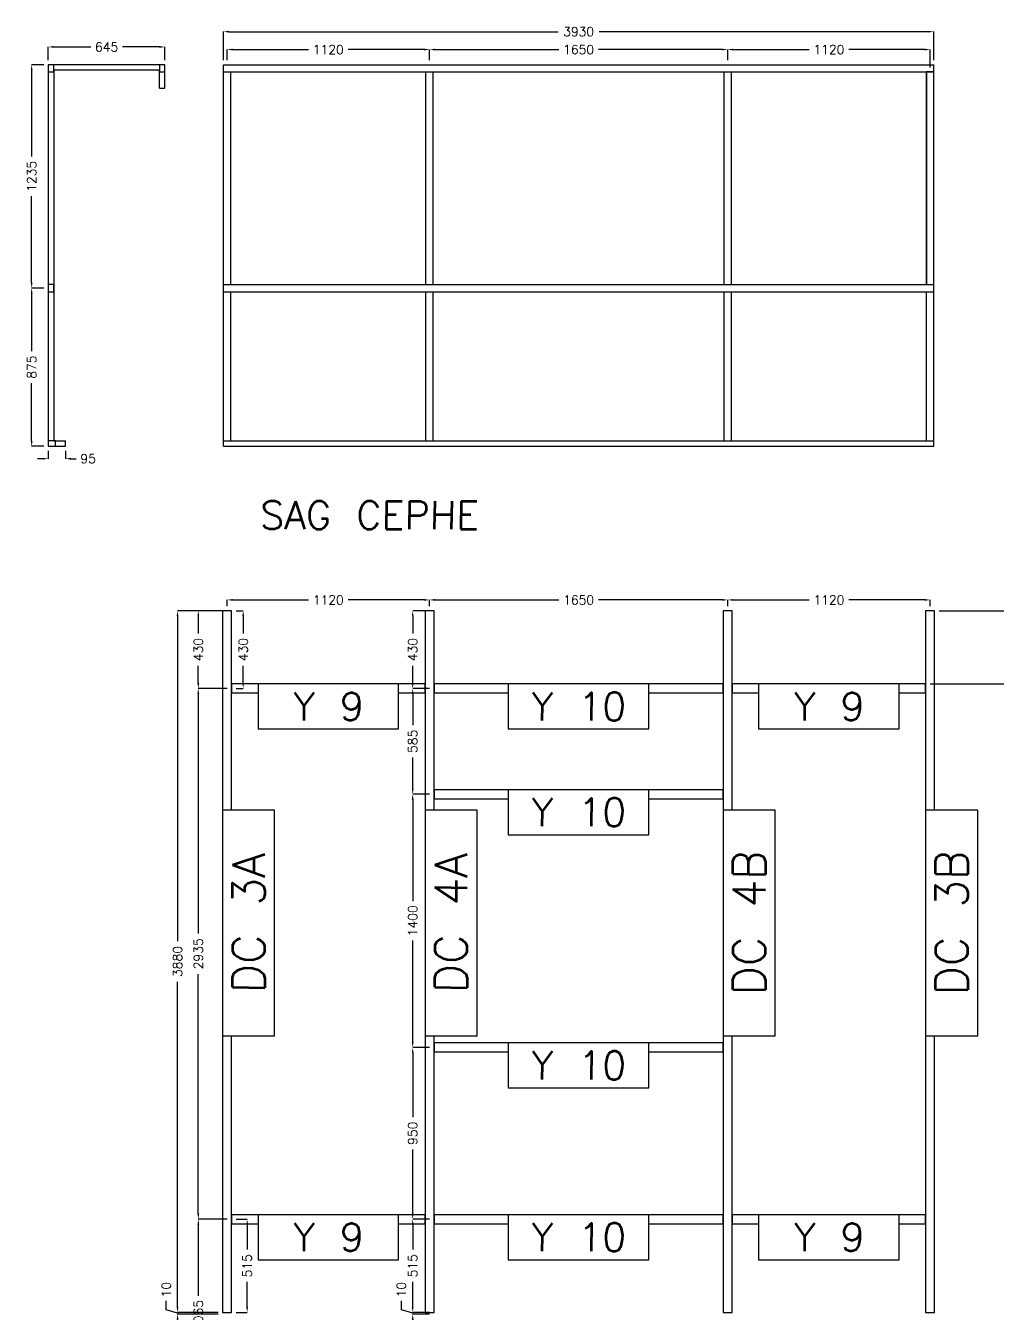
# Model space of a CAD drawing. Header units: millimetres. Extents: x -33420 to 34864, y -1491 to 37154.
# Drawn here: x -33420 to -28044, y 14161 to 21281 of the extents above; entities that cross this region are included whole.
import ezdxf

# ---------------------------------------------------------------- set-up
doc = ezdxf.new("R2010")
doc.units = ezdxf.units.MM
doc.layers.add('- ÖLÇÜ', color=7, linetype='Continuous', lineweight=9)
for name, color, linetype in [('--- KODLAMA', 7, 'Continuous'), ('--- PROF. DÜŞEY', 7, 'Continuous'), ('--- PROF. YATAY', 7, 'Continuous'), ('KOMP. KONSTR.', 12, 'Continuous')]:
    doc.layers.add(name, color=color, linetype=linetype)
doc.styles.add('RomanS', font='romans.shx')
doc.styles.add('STL', font='txt.shx', dxfattribs={"oblique": 1})
doc.dimstyles.new('KOMP-ÖLÇÜ', dxfattribs={"dimtxt": 50, "dimasz": 30, "dimexe": 0.18, "dimexo": 25, "dimgap": 25, "dimtad": 0, "dimdec": 0, "dimzin": 0, "dimdsep": 46, "dimtxsty": 'RomanS', "dimcen": 0.09, "dimclrt": 256, "dimadec": 0, "dimazin": 0, "dimtfac": 1, "dimtdec": 0, "dimtofl": 0, "dimtmove": 0, "dimatfit": 3, "dimfxl": 1, "dimtolj": 1, "dimtzin": 0, "dimarcsym": 0})

# ---------------------------------------------------------------- blocks, each defined once
blk = doc.blocks.new('*D52')
at = {"layer": '- ÖLÇÜ', "color": 0, "linetype": 'Continuous', "lineweight": -2, "transparency": 16777216}
for p, q in [((-32305.2, 18071.1), (-32305.2, 18105.9)), ((-32275.2, 18105.7), (-31854.7, 18105.7)), ((-31215.2, 18105.7), (-31635.7, 18105.7)), ((-31185.2, 18071.1), (-31185.2, 18105.9))]:
    blk.add_line(p, q, dxfattribs=at)
at = {"layer": '- ÖLÇÜ', "color": 0, "linetype": 'Continuous', "transparency": 16777216}
for points in [[(-32275.2, 18110.7), (-32275.2, 18100.7), (-32305.2, 18105.7)], [(-31215.2, 18110.7), (-31215.2, 18100.7), (-31185.2, 18105.7)]]:
    blk.add_solid(points, dxfattribs=at)
at = {"layer": 'Defpoints', "color": 0, "linetype": 'Continuous', "transparency": 16777216}
for p in [(-31185.2, 18105.7), (-32305.2, 18046.1), (-31185.2, 18046.1)]:
    blk.add_point(p, dxfattribs=at)
at = {"layer": '- ÖLÇÜ', "linetype": 'Continuous', "transparency": 16777216, "insert": (-31745.2, 18105.7), "char_height": 50, "attachment_point": 5, "style": 'RomanS'}
blk.add_mtext('\\A1;1120', dxfattribs=at)
blk = doc.blocks.new('*D53')
at = {"layer": '- ÖLÇÜ', "color": 0, "linetype": 'Continuous', "lineweight": -2, "transparency": 16777216}
for p, q in [((-31185.2, 18071.1), (-31185.2, 18105.9)), ((-31155.2, 18105.7), (-30469.7, 18105.7)), ((-29565.2, 18105.7), (-30250.7, 18105.7)), ((-29535.2, 18071.1), (-29535.2, 18105.9))]:
    blk.add_line(p, q, dxfattribs=at)
at = {"layer": '- ÖLÇÜ', "color": 0, "linetype": 'Continuous', "transparency": 16777216}
for points in [[(-31155.2, 18110.7), (-31155.2, 18100.7), (-31185.2, 18105.7)], [(-29565.2, 18110.7), (-29565.2, 18100.7), (-29535.2, 18105.7)]]:
    blk.add_solid(points, dxfattribs=at)
at = {"layer": 'Defpoints', "color": 0, "linetype": 'Continuous', "transparency": 16777216}
for p in [(-29535.2, 18105.7), (-31185.2, 18046.1), (-29535.2, 18046.1)]:
    blk.add_point(p, dxfattribs=at)
at = {"layer": '- ÖLÇÜ', "linetype": 'Continuous', "transparency": 16777216, "insert": (-30360.2, 18105.7), "char_height": 50, "attachment_point": 5, "style": 'RomanS'}
blk.add_mtext('\\A1;1650', dxfattribs=at)
blk = doc.blocks.new('*D54')
at = {"layer": '- ÖLÇÜ', "color": 0, "linetype": 'Continuous', "lineweight": -2, "transparency": 16777216}
for p, q in [((-29535.2, 18071.1), (-29535.2, 18105.9)), ((-29505.2, 18105.7), (-29084.7, 18105.7)), ((-28445.2, 18105.7), (-28865.7, 18105.7)), ((-28415.2, 18071.1), (-28415.2, 18105.9))]:
    blk.add_line(p, q, dxfattribs=at)
at = {"layer": '- ÖLÇÜ', "color": 0, "linetype": 'Continuous', "transparency": 16777216}
for points in [[(-29505.2, 18110.7), (-29505.2, 18100.7), (-29535.2, 18105.7)], [(-28445.2, 18110.7), (-28445.2, 18100.7), (-28415.2, 18105.7)]]:
    blk.add_solid(points, dxfattribs=at)
at = {"layer": 'Defpoints', "color": 0, "linetype": 'Continuous', "transparency": 16777216}
for p in [(-28415.2, 18105.7), (-29535.2, 18046.1), (-28415.2, 18046.1)]:
    blk.add_point(p, dxfattribs=at)
at = {"layer": '- ÖLÇÜ', "linetype": 'Continuous', "transparency": 16777216, "insert": (-28975.2, 18105.7), "char_height": 50, "attachment_point": 5, "style": 'RomanS'}
blk.add_mtext('\\A1;1120', dxfattribs=at)
blk = doc.blocks.new('*D67')
at = {"layer": '- ÖLÇÜ', "color": 0, "linetype": 'Continuous', "lineweight": -2, "transparency": 16777216}
for p, q in [((-32305.2, 14681.2), (-32464.8, 14681.2)), ((-32464.6, 14651.2), (-32464.6, 14258.2)), ((-32464.6, 13646.1), (-32464.6, 14039.1)), ((-32305.2, 13616.1), (-32464.8, 13616.1))]:
    blk.add_line(p, q, dxfattribs=at)
at = {"layer": '- ÖLÇÜ', "color": 0, "linetype": 'Continuous', "transparency": 16777216}
for points in [[(-32469.6, 14651.2), (-32459.6, 14651.2), (-32464.6, 14681.2)], [(-32469.6, 13646.1), (-32459.6, 13646.1), (-32464.6, 13616.1)]]:
    blk.add_solid(points, dxfattribs=at)
at = {"layer": 'Defpoints', "color": 0, "linetype": 'Continuous', "transparency": 16777216}
for p in [(-32464.6, 14681.2), (-32280.2, 14681.2), (-32280.2, 13616.1)]:
    blk.add_point(p, dxfattribs=at)
at = {"layer": '- ÖLÇÜ', "linetype": 'Continuous', "transparency": 16777216, "insert": (-32464.6, 14148.7), "char_height": 50, "attachment_point": 5, "rotation": 90, "style": 'RomanS'}
blk.add_mtext('\\A1;1065', dxfattribs=at)
blk = doc.blocks.new('*D68')
at = {"layer": '- ÖLÇÜ', "color": 0, "linetype": 'Continuous', "lineweight": -2, "transparency": 16777216}
for p, q in [((-32305.2, 17616.1), (-32464.8, 17616.1)), ((-32464.6, 17586.1), (-32464.6, 16261.8)), ((-32464.6, 14711.2), (-32464.6, 16035.6)), ((-32305.2, 14681.2), (-32464.8, 14681.2))]:
    blk.add_line(p, q, dxfattribs=at)
at = {"layer": '- ÖLÇÜ', "color": 0, "linetype": 'Continuous', "transparency": 16777216}
for points in [[(-32469.6, 17586.1), (-32459.6, 17586.1), (-32464.6, 17616.1)], [(-32469.6, 14711.2), (-32459.6, 14711.2), (-32464.6, 14681.2)]]:
    blk.add_solid(points, dxfattribs=at)
at = {"layer": 'Defpoints', "color": 0, "linetype": 'Continuous', "transparency": 16777216}
for p in [(-32464.6, 17616.1), (-32280.2, 17616.1), (-32280.2, 14681.2)]:
    blk.add_point(p, dxfattribs=at)
at = {"layer": '- ÖLÇÜ', "linetype": 'Continuous', "transparency": 16777216, "insert": (-32464.6, 16148.7), "char_height": 50, "attachment_point": 5, "rotation": 90, "style": 'RomanS'}
blk.add_mtext('\\A1;2935', dxfattribs=at)
blk = doc.blocks.new('*D69')
at = {"layer": '- ÖLÇÜ', "color": 0, "linetype": 'Continuous', "lineweight": -2, "transparency": 16777216}
for p, q in [((-32305.2, 18046.1), (-32464.8, 18046.1)), ((-32464.6, 18016.1), (-32464.6, 17920.4)), ((-32464.6, 17646.1), (-32464.6, 17741.9)), ((-32305.2, 17616.1), (-32464.8, 17616.1))]:
    blk.add_line(p, q, dxfattribs=at)
at = {"layer": '- ÖLÇÜ', "color": 0, "linetype": 'Continuous', "transparency": 16777216}
for points in [[(-32469.6, 18016.1), (-32459.6, 18016.1), (-32464.6, 18046.1)], [(-32469.6, 17646.1), (-32459.6, 17646.1), (-32464.6, 17616.1)]]:
    blk.add_solid(points, dxfattribs=at)
at = {"layer": 'Defpoints', "color": 0, "linetype": 'Continuous', "transparency": 16777216}
for p in [(-32464.6, 18046.1), (-32280.2, 18046.1), (-32280.2, 17616.1)]:
    blk.add_point(p, dxfattribs=at)
at = {"layer": '- ÖLÇÜ', "linetype": 'Continuous', "transparency": 16777216, "insert": (-32464.6, 17831.1), "char_height": 50, "attachment_point": 5, "rotation": 90, "style": 'RomanS'}
blk.add_mtext('\\A1;430', dxfattribs=at)
blk = doc.blocks.new('*D8')
at = {"layer": '- ÖLÇÜ', "color": 0, "linetype": 'Continuous', "lineweight": -2, "transparency": 16777216}
for p, q in [((-32355.2, 18046.1), (-32579.8, 18046.1)), ((-32579.6, 18016.1), (-32579.6, 16219.2)), ((-32579.6, 14196.1), (-32579.6, 15993.1)), ((-32355.2, 14166.1), (-32579.8, 14166.1))]:
    blk.add_line(p, q, dxfattribs=at)
at = {"layer": '- ÖLÇÜ', "color": 0, "linetype": 'Continuous', "transparency": 16777216}
for points in [[(-32584.6, 18016.1), (-32574.6, 18016.1), (-32579.6, 18046.1)], [(-32584.6, 14196.1), (-32574.6, 14196.1), (-32579.6, 14166.1)]]:
    blk.add_solid(points, dxfattribs=at)
at = {"layer": 'Defpoints', "color": 0, "linetype": 'Continuous', "transparency": 16777216}
for p in [(-32579.6, 18046.1), (-32330.2, 18046.1), (-32330.2, 14166.1)]:
    blk.add_point(p, dxfattribs=at)
at = {"layer": '- ÖLÇÜ', "linetype": 'Continuous', "transparency": 16777216, "insert": (-32579.6, 16106.1), "char_height": 50, "attachment_point": 5, "rotation": 90, "style": 'RomanS'}
blk.add_mtext('\\A1;3880', dxfattribs=at)
blk = doc.blocks.new('*D269')
at = {"layer": '- ÖLÇÜ', "color": 0, "linetype": 'Continuous', "lineweight": -2, "transparency": 16777216}
for p, q in [((-32255.2, 14681.2), (-32194, 14681.2)), ((-32194.2, 14651.2), (-32194.2, 14513)), ((-32194.2, 14196.1), (-32194.2, 14334.4)), ((-32255.2, 14166.1), (-32194, 14166.1))]:
    blk.add_line(p, q, dxfattribs=at)
at = {"layer": '- ÖLÇÜ', "color": 0, "linetype": 'Continuous', "transparency": 16777216}
for points in [[(-32199.2, 14651.2), (-32189.2, 14651.2), (-32194.2, 14681.2)], [(-32199.2, 14196.1), (-32189.2, 14196.1), (-32194.2, 14166.1)]]:
    blk.add_solid(points, dxfattribs=at)
at = {"layer": 'Defpoints', "color": 0, "linetype": 'Continuous', "transparency": 16777216}
for p in [(-32280.2, 14681.2), (-32194.2, 14681.2), (-32280.2, 14166.1)]:
    blk.add_point(p, dxfattribs=at)
at = {"layer": '- ÖLÇÜ', "linetype": 'Continuous', "transparency": 16777216, "insert": (-32194.2, 14423.7), "char_height": 50, "attachment_point": 5, "rotation": 90, "style": 'RomanS'}
blk.add_mtext('\\A1;515', dxfattribs=at)
blk = doc.blocks.new('*D11')
at = {"layer": '- ÖLÇÜ', "color": 0, "linetype": 'Continuous', "lineweight": -2, "transparency": 16777216}
for p, q in [((-32255.2, 18046.1), (-32215.9, 18046.1)), ((-32216.1, 18016.1), (-32216.1, 17920.4)), ((-32216.1, 17646.1), (-32216.1, 17741.9)), ((-32255.2, 17616.1), (-32215.9, 17616.1))]:
    blk.add_line(p, q, dxfattribs=at)
at = {"layer": '- ÖLÇÜ', "color": 0, "linetype": 'Continuous', "transparency": 16777216}
for points in [[(-32221.1, 18016.1), (-32211.1, 18016.1), (-32216.1, 18046.1)], [(-32221.1, 17646.1), (-32211.1, 17646.1), (-32216.1, 17616.1)]]:
    blk.add_solid(points, dxfattribs=at)
at = {"layer": 'Defpoints', "color": 0, "linetype": 'Continuous', "transparency": 16777216}
for p in [(-32280.2, 18046.1), (-32216.1, 18046.1), (-32280.2, 17616.1)]:
    blk.add_point(p, dxfattribs=at)
at = {"layer": '- ÖLÇÜ', "linetype": 'Continuous', "transparency": 16777216, "insert": (-32216.1, 17831.1), "char_height": 50, "attachment_point": 5, "rotation": 90, "style": 'RomanS'}
blk.add_mtext('\\A1;430', dxfattribs=at)
blk = doc.blocks.new('*D270')
at = {"layer": '- ÖLÇÜ', "color": 0, "linetype": 'Continuous', "lineweight": -2, "transparency": 16777216}
for p, q in [((-32642.3, 14180), (-32642.3, 14230)), ((-32579.6, 14161.1), (-32642.3, 14180)), ((-32579.6, 14196.1), (-32579.6, 14226.1)), ((-32355.2, 14166.1), (-32579.8, 14166.1)), ((-32355.2, 14156.1), (-32579.8, 14156.1)), ((-32579.6, 14166.1), (-32579.6, 14156.1)), ((-32579.6, 14126.1), (-32579.6, 14096.1))]:
    blk.add_line(p, q, dxfattribs=at)
at = {"layer": '- ÖLÇÜ', "color": 0, "linetype": 'Continuous', "transparency": 16777216}
for points in [[(-32584.6, 14196.1), (-32574.6, 14196.1), (-32579.6, 14166.1)], [(-32584.6, 14126.1), (-32574.6, 14126.1), (-32579.6, 14156.1)]]:
    blk.add_solid(points, dxfattribs=at)
at = {"layer": 'Defpoints', "color": 0, "linetype": 'Continuous', "transparency": 16777216}
for p in [(-32579.6, 14156.1), (-32330.2, 14166.1), (-32330.2, 14156.1)]:
    blk.add_point(p, dxfattribs=at)
at = {"layer": '- ÖLÇÜ', "linetype": 'Continuous', "transparency": 16777216, "insert": (-32642.3, 14291.9), "char_height": 50, "attachment_point": 5, "rotation": 90, "style": 'RomanS'}
blk.add_mtext('\\A1;10', dxfattribs=at)
blk = doc.blocks.new('*D278')
at = {"layer": '- ÖLÇÜ', "color": 0, "linetype": 'Continuous', "lineweight": -2, "transparency": 16777216}
for p, q in [((-31341, 14180), (-31341, 14230)), ((-31278.4, 14161.1), (-31341, 14180)), ((-31278.4, 14196.1), (-31278.4, 14226.1)), ((-31185.2, 14166.1), (-31278.5, 14166.1)), ((-31185.2, 14156.1), (-31278.5, 14156.1)), ((-31278.4, 14156.1), (-31278.4, 14166.1)), ((-31278.4, 14126.1), (-31278.4, 14096.1))]:
    blk.add_line(p, q, dxfattribs=at)
at = {"layer": '- ÖLÇÜ', "color": 0, "linetype": 'Continuous', "transparency": 16777216}
for points in [[(-31283.4, 14196.1), (-31273.4, 14196.1), (-31278.4, 14166.1)], [(-31283.4, 14126.1), (-31273.4, 14126.1), (-31278.4, 14156.1)]]:
    blk.add_solid(points, dxfattribs=at)
at = {"layer": 'Defpoints', "color": 0, "linetype": 'Continuous', "transparency": 16777216}
for p in [(-31278.4, 14166.1), (-31160.2, 14166.1), (-31160.2, 14156.1)]:
    blk.add_point(p, dxfattribs=at)
at = {"layer": '- ÖLÇÜ', "linetype": 'Continuous', "transparency": 16777216, "insert": (-31341, 14291.9), "char_height": 50, "attachment_point": 5, "rotation": 90, "style": 'RomanS'}
blk.add_mtext('\\A1;10', dxfattribs=at)
blk = doc.blocks.new('*D279')
at = {"layer": '- ÖLÇÜ', "color": 0, "linetype": 'Continuous', "lineweight": -2, "transparency": 16777216}
for p, q in [((-31185.2, 14681.2), (-31278.5, 14681.2)), ((-31278.4, 14651.2), (-31278.4, 14513)), ((-31278.4, 14196.1), (-31278.4, 14334.4)), ((-31185.2, 14166.1), (-31278.5, 14166.1))]:
    blk.add_line(p, q, dxfattribs=at)
at = {"layer": '- ÖLÇÜ', "color": 0, "linetype": 'Continuous', "transparency": 16777216}
for points in [[(-31283.4, 14651.2), (-31273.4, 14651.2), (-31278.4, 14681.2)], [(-31283.4, 14196.1), (-31273.4, 14196.1), (-31278.4, 14166.1)]]:
    blk.add_solid(points, dxfattribs=at)
at = {"layer": 'Defpoints', "color": 0, "linetype": 'Continuous', "transparency": 16777216}
for p in [(-31278.4, 14681.2), (-31160.2, 14681.2), (-31160.2, 14166.1)]:
    blk.add_point(p, dxfattribs=at)
at = {"layer": '- ÖLÇÜ', "linetype": 'Continuous', "transparency": 16777216, "insert": (-31278.4, 14423.7), "char_height": 50, "attachment_point": 5, "rotation": 90, "style": 'RomanS'}
blk.add_mtext('\\A1;515', dxfattribs=at)
blk = doc.blocks.new('*D280')
at = {"layer": '- ÖLÇÜ', "color": 0, "linetype": 'Continuous', "lineweight": -2, "transparency": 16777216}
for p, q in [((-31185.2, 15631.1), (-31278.5, 15631.1)), ((-31278.4, 15601.1), (-31278.4, 15245.5)), ((-31278.4, 14711.2), (-31278.4, 15066.9)), ((-31185.2, 14681.2), (-31278.5, 14681.2))]:
    blk.add_line(p, q, dxfattribs=at)
at = {"layer": '- ÖLÇÜ', "color": 0, "linetype": 'Continuous', "transparency": 16777216}
for points in [[(-31283.4, 15601.1), (-31273.4, 15601.1), (-31278.4, 15631.1)], [(-31283.4, 14711.2), (-31273.4, 14711.2), (-31278.4, 14681.2)]]:
    blk.add_solid(points, dxfattribs=at)
at = {"layer": 'Defpoints', "color": 0, "linetype": 'Continuous', "transparency": 16777216}
for p in [(-31278.4, 15631.1), (-31160.2, 15631.1), (-31160.2, 14681.2)]:
    blk.add_point(p, dxfattribs=at)
at = {"layer": '- ÖLÇÜ', "linetype": 'Continuous', "transparency": 16777216, "insert": (-31278.4, 15156.2), "char_height": 50, "attachment_point": 5, "rotation": 90, "style": 'RomanS'}
blk.add_mtext('\\A1;950', dxfattribs=at)
blk = doc.blocks.new('*D281')
at = {"layer": '- ÖLÇÜ', "color": 0, "linetype": 'Continuous', "lineweight": -2, "transparency": 16777216}
for p, q in [((-31185.2, 17031.1), (-31278.5, 17031.1)), ((-31278.4, 17001.1), (-31278.4, 16440.7)), ((-31278.4, 15661.1), (-31278.4, 16221.6)), ((-31185.2, 15631.1), (-31278.5, 15631.1))]:
    blk.add_line(p, q, dxfattribs=at)
at = {"layer": '- ÖLÇÜ', "color": 0, "linetype": 'Continuous', "transparency": 16777216}
for points in [[(-31283.4, 17001.1), (-31273.4, 17001.1), (-31278.4, 17031.1)], [(-31283.4, 15661.1), (-31273.4, 15661.1), (-31278.4, 15631.1)]]:
    blk.add_solid(points, dxfattribs=at)
at = {"layer": 'Defpoints', "color": 0, "linetype": 'Continuous', "transparency": 16777216}
for p in [(-31278.4, 17031.1), (-31160.2, 17031.1), (-31160.2, 15631.1)]:
    blk.add_point(p, dxfattribs=at)
at = {"layer": '- ÖLÇÜ', "linetype": 'Continuous', "transparency": 16777216, "insert": (-31278.4, 16331.1), "char_height": 50, "attachment_point": 5, "rotation": 90, "style": 'RomanS'}
blk.add_mtext('\\A1;1400', dxfattribs=at)
blk = doc.blocks.new('*D282')
at = {"layer": '- ÖLÇÜ', "color": 0, "linetype": 'Continuous', "lineweight": -2, "transparency": 16777216}
for p, q in [((-31185.2, 17616.1), (-31278.5, 17616.1)), ((-31278.4, 17586.1), (-31278.4, 17412.9)), ((-31278.4, 17061.1), (-31278.4, 17234.4)), ((-31185.2, 17031.1), (-31278.5, 17031.1))]:
    blk.add_line(p, q, dxfattribs=at)
at = {"layer": '- ÖLÇÜ', "color": 0, "linetype": 'Continuous', "transparency": 16777216}
for points in [[(-31283.4, 17586.1), (-31273.4, 17586.1), (-31278.4, 17616.1)], [(-31283.4, 17061.1), (-31273.4, 17061.1), (-31278.4, 17031.1)]]:
    blk.add_solid(points, dxfattribs=at)
at = {"layer": 'Defpoints', "color": 0, "linetype": 'Continuous', "transparency": 16777216}
for p in [(-31278.4, 17616.1), (-31160.2, 17616.1), (-31160.2, 17031.1)]:
    blk.add_point(p, dxfattribs=at)
at = {"layer": '- ÖLÇÜ', "linetype": 'Continuous', "transparency": 16777216, "insert": (-31278.4, 17323.6), "char_height": 50, "attachment_point": 5, "rotation": 90, "style": 'RomanS'}
blk.add_mtext('\\A1;585', dxfattribs=at)
blk = doc.blocks.new('*D283')
at = {"layer": '- ÖLÇÜ', "color": 0, "linetype": 'Continuous', "lineweight": -2, "transparency": 16777216}
for p, q in [((-31185.2, 18046.1), (-31278.5, 18046.1)), ((-31278.4, 18016.1), (-31278.4, 17920.4)), ((-31278.4, 17646.1), (-31278.4, 17741.9)), ((-31185.2, 17616.1), (-31278.5, 17616.1))]:
    blk.add_line(p, q, dxfattribs=at)
at = {"layer": '- ÖLÇÜ', "color": 0, "linetype": 'Continuous', "transparency": 16777216}
for points in [[(-31283.4, 18016.1), (-31273.4, 18016.1), (-31278.4, 18046.1)], [(-31283.4, 17646.1), (-31273.4, 17646.1), (-31278.4, 17616.1)]]:
    blk.add_solid(points, dxfattribs=at)
at = {"layer": 'Defpoints', "color": 0, "linetype": 'Continuous', "transparency": 16777216}
for p in [(-31278.4, 18046.1), (-31160.2, 18046.1), (-31160.2, 17616.1)]:
    blk.add_point(p, dxfattribs=at)
at = {"layer": '- ÖLÇÜ', "linetype": 'Continuous', "transparency": 16777216, "insert": (-31278.4, 17831.1), "char_height": 50, "attachment_point": 5, "rotation": 90, "style": 'RomanS'}
blk.add_mtext('\\A1;430', dxfattribs=at)
blk = doc.blocks.new('*D293')
at = {"layer": '- ÖLÇÜ', "color": 0, "linetype": 'Continuous', "lineweight": -2, "transparency": 16777216}
for p, q in [((-28365.2, 18046.1), (-27858.6, 18046.1)), ((-27858.7, 18016.1), (-27858.7, 12349.5)), ((-27858.7, 6416.1), (-27858.7, 12082.8)), ((-28365.2, 6386.1), (-27858.6, 6386.1))]:
    blk.add_line(p, q, dxfattribs=at)
at = {"layer": '- ÖLÇÜ', "color": 0, "linetype": 'Continuous', "transparency": 16777216}
for points in [[(-27863.7, 18016.1), (-27853.7, 18016.1), (-27858.7, 18046.1)], [(-27863.7, 6416.1), (-27853.7, 6416.1), (-27858.7, 6386.1)]]:
    blk.add_solid(points, dxfattribs=at)
at = {"layer": 'Defpoints', "color": 0, "linetype": 'Continuous', "transparency": 16777216}
for p in [(-28390.2, 18046.1), (-28390.2, 6386.1), (-27858.7, 6386.1)]:
    blk.add_point(p, dxfattribs=at)
at = {"layer": '- ÖLÇÜ', "linetype": 'Continuous', "transparency": 16777216, "insert": (-27858.7, 12216.1), "char_height": 50, "attachment_point": 5, "rotation": 90, "style": 'RomanS'}
blk.add_mtext('\\A1;11660', dxfattribs=at)
blk = doc.blocks.new('*D294')
at = {"layer": '- ÖLÇÜ', "color": 0, "linetype": 'Continuous', "lineweight": -2, "transparency": 16777216}
for p, q in [((-28415.2, 17641.1), (-27958.6, 17641.1)), ((-27958.7, 17611.1), (-27958.7, 12289.5)), ((-27958.7, 6701.2), (-27958.7, 12022.8)), ((-28415.2, 6671.2), (-27958.6, 6671.2))]:
    blk.add_line(p, q, dxfattribs=at)
at = {"layer": '- ÖLÇÜ', "color": 0, "linetype": 'Continuous', "transparency": 16777216}
for points in [[(-27963.7, 17611.1), (-27953.7, 17611.1), (-27958.7, 17641.1)], [(-27963.7, 6701.2), (-27953.7, 6701.2), (-27958.7, 6671.2)]]:
    blk.add_solid(points, dxfattribs=at)
at = {"layer": 'Defpoints', "color": 0, "linetype": 'Continuous', "transparency": 16777216}
for p in [(-28440.2, 17641.1), (-27958.7, 17641.1), (-28440.2, 6671.2)]:
    blk.add_point(p, dxfattribs=at)
at = {"layer": '- ÖLÇÜ', "linetype": 'Continuous', "transparency": 16777216, "insert": (-27958.7, 12156.2), "char_height": 50, "attachment_point": 5, "rotation": 90, "style": 'RomanS'}
blk.add_mtext('\\A1;10970', dxfattribs=at)
blk = doc.blocks.new('*D412')
at = {"color": 0, "linetype": 'Continuous', "lineweight": -2, "transparency": 16777216}
for p, q in [((-33294.6, 21090.3), (-33294.6, 21163.8)), ((-33264.6, 21163.6), (-33060.2, 21163.6)), ((-32679.6, 21163.6), (-32884, 21163.6)), ((-32649.6, 21090.3), (-32649.6, 21163.8))]:
    blk.add_line(p, q, dxfattribs=at)
at = {"color": 0, "linetype": 'Continuous', "transparency": 16777216}
for points in [[(-33264.6, 21168.6), (-33264.6, 21158.6), (-33294.6, 21163.6)], [(-32679.6, 21168.6), (-32679.6, 21158.6), (-32649.6, 21163.6)]]:
    blk.add_solid(points, dxfattribs=at)
at = {"layer": 'Defpoints', "color": 0, "linetype": 'Continuous', "transparency": 16777216}
for p in [(-32649.6, 21163.6), (-33294.6, 21065.3), (-32649.6, 21065.3)]:
    blk.add_point(p, dxfattribs=at)
at = {"linetype": 'Continuous', "transparency": 16777216, "insert": (-32972.1, 21163.6), "char_height": 50, "attachment_point": 5, "style": 'RomanS'}
blk.add_mtext('\\A1;645', dxfattribs=at)
blk = doc.blocks.new('*D413')
at = {"color": 0, "linetype": 'Continuous', "lineweight": -2, "transparency": 16777216}
for p, q in [((-33319.6, 21065.3), (-33386.9, 21065.3)), ((-33386.7, 21035.3), (-33386.7, 20557.3)), ((-33386.7, 19860.3), (-33386.7, 20338.2)), ((-33319.6, 19830.3), (-33386.9, 19830.3))]:
    blk.add_line(p, q, dxfattribs=at)
at = {"color": 0, "linetype": 'Continuous', "transparency": 16777216}
for points in [[(-33391.7, 21035.3), (-33381.7, 21035.3), (-33386.7, 21065.3)], [(-33391.7, 19860.3), (-33381.7, 19860.3), (-33386.7, 19830.3)]]:
    blk.add_solid(points, dxfattribs=at)
at = {"layer": 'Defpoints', "color": 0, "linetype": 'Continuous', "transparency": 16777216}
for p in [(-33294.6, 21065.3), (-33386.7, 19830.3), (-33294.6, 19830.3)]:
    blk.add_point(p, dxfattribs=at)
at = {"linetype": 'Continuous', "transparency": 16777216, "insert": (-33386.7, 20447.8), "char_height": 50, "attachment_point": 5, "rotation": 90, "style": 'RomanS'}
blk.add_mtext('\\A1;1235', dxfattribs=at)
blk = doc.blocks.new('*D414')
at = {"color": 0, "linetype": 'Continuous', "lineweight": -2, "transparency": 16777216}
for p, q in [((-33319.6, 19830.3), (-33386.9, 19830.3)), ((-33386.7, 19800.3), (-33386.7, 19482)), ((-33386.7, 18985.3), (-33386.7, 19303.5)), ((-33319.6, 18955.3), (-33386.9, 18955.3))]:
    blk.add_line(p, q, dxfattribs=at)
at = {"color": 0, "linetype": 'Continuous', "transparency": 16777216}
for points in [[(-33391.7, 19800.3), (-33381.7, 19800.3), (-33386.7, 19830.3)], [(-33391.7, 18985.3), (-33381.7, 18985.3), (-33386.7, 18955.3)]]:
    blk.add_solid(points, dxfattribs=at)
at = {"layer": 'Defpoints', "color": 0, "linetype": 'Continuous', "transparency": 16777216}
for p in [(-33294.6, 19830.3), (-33386.7, 18955.3), (-33294.6, 18955.3)]:
    blk.add_point(p, dxfattribs=at)
at = {"linetype": 'Continuous', "transparency": 16777216, "insert": (-33386.7, 19392.8), "char_height": 50, "attachment_point": 5, "rotation": 90, "style": 'RomanS'}
blk.add_mtext('\\A1;875', dxfattribs=at)
blk = doc.blocks.new('*D16')
at = {"color": 0, "linetype": 'Continuous', "lineweight": -2, "transparency": 16777216}
for p, q in [((-33324.6, 18886.5), (-33354.6, 18886.5)), ((-33294.6, 18930.3), (-33294.6, 18886.3)), ((-33199.6, 18930.3), (-33199.6, 18886.3)), ((-33169.6, 18886.5), (-33139.6, 18886.5))]:
    blk.add_line(p, q, dxfattribs=at)
at = {"color": 0, "linetype": 'Continuous', "transparency": 16777216}
for points in [[(-33324.6, 18891.5), (-33324.6, 18881.5), (-33294.6, 18886.5)], [(-33169.6, 18891.5), (-33169.6, 18881.5), (-33199.6, 18886.5)]]:
    blk.add_solid(points, dxfattribs=at)
at = {"layer": 'Defpoints', "color": 0, "linetype": 'Continuous', "transparency": 16777216}
for p in [(-33294.6, 18955.3), (-33199.6, 18955.3), (-33199.6, 18886.5)]:
    blk.add_point(p, dxfattribs=at)
at = {"linetype": 'Continuous', "transparency": 16777216, "insert": (-33074.1, 18886.5), "char_height": 50, "attachment_point": 5, "style": 'RomanS'}
blk.add_mtext('\\A1;95', dxfattribs=at)
blk = doc.blocks.new('*D17')
at = {"color": 0, "linetype": 'Continuous', "lineweight": -2, "transparency": 16777216}
for p, q in [((-32305.2, 21090.3), (-32305.2, 21149.2)), ((-32275.2, 21149.1), (-31854.7, 21149.1)), ((-31215.2, 21149.1), (-31635.7, 21149.1)), ((-31185.2, 21090.3), (-31185.2, 21149.2))]:
    blk.add_line(p, q, dxfattribs=at)
at = {"color": 0, "linetype": 'Continuous', "transparency": 16777216}
for points in [[(-32275.2, 21154.1), (-32275.2, 21144.1), (-32305.2, 21149.1)], [(-31215.2, 21154.1), (-31215.2, 21144.1), (-31185.2, 21149.1)]]:
    blk.add_solid(points, dxfattribs=at)
at = {"layer": 'Defpoints', "color": 0, "linetype": 'Continuous', "transparency": 16777216}
for p in [(-31185.2, 21149.1), (-32305.2, 21065.3), (-31185.2, 21065.3)]:
    blk.add_point(p, dxfattribs=at)
at = {"linetype": 'Continuous', "transparency": 16777216, "insert": (-31745.2, 21149.1), "char_height": 50, "attachment_point": 5, "style": 'RomanS'}
blk.add_mtext('\\A1;1120', dxfattribs=at)
blk = doc.blocks.new('*D18')
at = {"color": 0, "linetype": 'Continuous', "lineweight": -2, "transparency": 16777216}
for p, q in [((-31185.2, 21090.3), (-31185.2, 21149.2)), ((-31155.2, 21149.1), (-30469.7, 21149.1)), ((-29565.2, 21149.1), (-30250.7, 21149.1)), ((-29535.2, 21090.3), (-29535.2, 21149.2))]:
    blk.add_line(p, q, dxfattribs=at)
at = {"color": 0, "linetype": 'Continuous', "transparency": 16777216}
for points in [[(-31155.2, 21154.1), (-31155.2, 21144.1), (-31185.2, 21149.1)], [(-29565.2, 21154.1), (-29565.2, 21144.1), (-29535.2, 21149.1)]]:
    blk.add_solid(points, dxfattribs=at)
at = {"layer": 'Defpoints', "color": 0, "linetype": 'Continuous', "transparency": 16777216}
for p in [(-29535.2, 21149.1), (-31185.2, 21065.3), (-29535.2, 21065.3)]:
    blk.add_point(p, dxfattribs=at)
at = {"linetype": 'Continuous', "transparency": 16777216, "insert": (-30360.2, 21149.1), "char_height": 50, "attachment_point": 5, "style": 'RomanS'}
blk.add_mtext('\\A1;1650', dxfattribs=at)
blk = doc.blocks.new('*D418')
at = {"color": 0, "linetype": 'Continuous', "lineweight": -2, "transparency": 16777216}
for p, q in [((-29535.2, 21090.3), (-29535.2, 21149.2)), ((-29505.2, 21149.1), (-29084.7, 21149.1)), ((-28445.2, 21149.1), (-28865.7, 21149.1)), ((-28415.2, 21050.3), (-28415.2, 21149.2))]:
    blk.add_line(p, q, dxfattribs=at)
at = {"color": 0, "linetype": 'Continuous', "transparency": 16777216}
for points in [[(-29505.2, 21154.1), (-29505.2, 21144.1), (-29535.2, 21149.1)], [(-28445.2, 21154.1), (-28445.2, 21144.1), (-28415.2, 21149.1)]]:
    blk.add_solid(points, dxfattribs=at)
at = {"layer": 'Defpoints', "color": 0, "linetype": 'Continuous', "transparency": 16777216}
for p in [(-28415.2, 21149.1), (-29535.2, 21065.3), (-28415.2, 21025.3)]:
    blk.add_point(p, dxfattribs=at)
at = {"linetype": 'Continuous', "transparency": 16777216, "insert": (-28975.2, 21149.1), "char_height": 50, "attachment_point": 5, "style": 'RomanS'}
blk.add_mtext('\\A1;1120', dxfattribs=at)
blk = doc.blocks.new('*D419')
at = {"color": 0, "linetype": 'Continuous', "lineweight": -2, "transparency": 16777216}
for p, q in [((-32325.2, 21090.3), (-32325.2, 21248.1)), ((-32295.2, 21248), (-30473.3, 21248)), ((-28425.2, 21248), (-30247.1, 21248)), ((-28395.2, 21090.3), (-28395.2, 21248.1))]:
    blk.add_line(p, q, dxfattribs=at)
at = {"color": 0, "linetype": 'Continuous', "transparency": 16777216}
for points in [[(-32295.2, 21253), (-32295.2, 21243), (-32325.2, 21248)], [(-28425.2, 21253), (-28425.2, 21243), (-28395.2, 21248)]]:
    blk.add_solid(points, dxfattribs=at)
at = {"layer": 'Defpoints', "color": 0, "linetype": 'Continuous', "transparency": 16777216}
for p in [(-28395.2, 21248), (-32325.2, 21065.3), (-28395.2, 21065.3)]:
    blk.add_point(p, dxfattribs=at)
at = {"linetype": 'Continuous', "transparency": 16777216, "insert": (-30360.2, 21248), "char_height": 50, "attachment_point": 5, "style": 'RomanS'}
blk.add_mtext('\\A1;3930', dxfattribs=at)

msp = doc.modelspace()

# ---------------------------------------------------------------- linework, layer by layer
at = {"layer": '--- PROF. DÜŞEY', "linetype": 'Continuous'}
for points in [[(-32330.22, 14166.15), (-32280.22, 14166.15), (-32280.22, 18046.15), (-32330.22, 18046.15)], [(-31210.22, 14166.15), (-31160.22, 14166.15), (-31160.22, 18046.15), (-31210.22, 18046.15)], [(-29560.22, 14166.15), (-29510.22, 14166.15), (-29510.22, 18046.15), (-29560.22, 18046.15)], [(-28440.22, 14166.15), (-28390.22, 14166.15), (-28390.22, 18046.15), (-28440.22, 18046.15)]]:
    msp.add_lwpolyline(points, close=True, dxfattribs=at)
at = {"layer": '--- PROF. YATAY', "linetype": 'Continuous'}
for points in [[(-32280.22, 17591.15), (-31210.22, 17591.15), (-31210.22, 17641.15), (-32280.22, 17641.15)], [(-31160.22, 17591.15), (-29560.22, 17591.15), (-29560.22, 17641.15), (-31160.22, 17641.15)], [(-29510.22, 17591.15), (-28440.22, 17591.15), (-28440.22, 17641.15), (-29510.22, 17641.15)], [(-31160.22, 17006.15), (-29560.22, 17006.15), (-29560.22, 17056.15), (-31160.22, 17056.15)], [(-31160.22, 15606.15), (-29560.22, 15606.15), (-29560.22, 15656.15), (-31160.22, 15656.15)], [(-32280.22, 14656.2), (-31210.22, 14656.2), (-31210.22, 14706.2), (-32280.22, 14706.2)], [(-31160.22, 14656.2), (-29560.22, 14656.2), (-29560.22, 14706.2), (-31160.22, 14706.2)], [(-29510.22, 14656.2), (-28440.22, 14656.2), (-28440.22, 14706.2), (-29510.22, 14706.2)]]:
    msp.add_lwpolyline(points, close=True, dxfattribs=at)
at = {"linetype": 'Continuous'}
for p, q in [((-32325.22, 18955.25), (-32325.22, 21065.26)), ((-32325.22, 21065.26), (-28395.22, 21065.26)), ((-32325.22, 21025.26), (-28395.22, 21025.26)), ((-32285.22, 19850.26), (-32285.22, 21025.26)), ((-31205.22, 19850.26), (-31205.22, 21025.26)), ((-31165.22, 19850.26), (-31165.22, 21025.26)), ((-29555.22, 19850.26), (-29555.22, 21025.26)), ((-29555.22, 19850.26), (-29555.22, 21025.26)), ((-29515.22, 19850.26), (-29515.22, 21025.26)), ((-28435.22, 19850.26), (-28435.22, 21025.26)), ((-28395.22, 18955.25), (-28395.22, 21065.26)), ((-32325.22, 19850.26), (-28395.22, 19850.26)), ((-32325.22, 19810.26), (-28395.22, 19810.26)), ((-32285.22, 18985.25), (-32285.22, 19810.26)), ((-31205.22, 18985.25), (-31205.22, 19810.26)), ((-31165.22, 18985.25), (-31165.22, 19810.26)), ((-29555.22, 18985.25), (-29555.22, 19810.26)), ((-29555.22, 18985.25), (-29555.22, 19810.26)), ((-29515.22, 18985.25), (-29515.22, 19810.26)), ((-28435.22, 18985.25), (-28435.22, 19810.26)), ((-33199.59, 18955.25), (-33199.59, 18985.25)), ((-32325.22, 18985.25), (-28395.22, 18985.25)), ((-32325.22, 18955.25), (-28395.22, 18955.25))]:
    msp.add_line(p, q, dxfattribs=at)
msp.add_lwpolyline([(-28435.22, 19850.26), (-28395.22, 19850.26), (-28395.22, 21025.26), (-28435.22, 21025.26)], close=True, dxfattribs=at)
at = {"layer": 'KOMP. KONSTR.', "linetype": 'Continuous'}
for points in [[(-32679.64, 20935.26), (-32649.64, 20935.26), (-32649.64, 21065.26), (-33294.59, 21065.26), (-33294.59, 18955.25), (-33199.59, 18955.25)], [(-32679.64, 20935.26), (-32679.64, 21035.26), (-33264.59, 21035.26), (-33264.59, 18985.25), (-33199.59, 18985.25)]]:
    msp.add_lwpolyline(points, dxfattribs=at)
for points in [[(-33264.59, 21025.26), (-33264.59, 21065.26), (-33294.59, 21065.26), (-33294.59, 21025.26)], [(-32649.64, 21025.26), (-32649.64, 21065.26), (-32679.64, 21065.26), (-32679.64, 21025.26)], [(-33264.59, 19810.26), (-33264.59, 19850.26), (-33294.59, 19850.26), (-33294.59, 19810.26)], [(-33294.59, 18955.25), (-33254.59, 18955.25), (-33254.59, 18985.25), (-33294.59, 18985.25)]]:
    msp.add_lwpolyline(points, close=True, dxfattribs=at)

# ---------------------------------------------------------------- texts
at = {"layer": '--- KODLAMA', "linetype": 'Continuous', "insert": (-31517.83, 18574.12), "char_height": 155.482, "width": 1550.1546, "attachment_point": 5, "style": 'STL', "bg_fill": 3, "box_fill_scale": 1.3, "bg_fill_color": 256, "bg_fill_transparency": 0}
msp.add_mtext('SAG CEPHE ', dxfattribs=at)

# ---------------------------------------------------------------- dimensions: what is measured, and where the dimension line sits
at = {"layer": '- ÖLÇÜ', "linetype": 'Continuous'}
for p1, p2, distance, picture, middle in [((-32305.22, 18046.15), (-31185.22, 18046.15), 59.55, '*D52', (-31745.22, 18105.7)), ((-32280.22, 17616.15), (-32280.22, 18046.15), -64.1, '*D11', (-32216.12, 17831.15))]:
    dim = msp.add_aligned_dim(p1=p1, p2=p2, distance=distance, dimstyle='KOMP-ÖLÇÜ', dxfattribs=at)
    dim.commit()
    dim.dimension.update_dxf_attribs({"geometry": picture, "text_midpoint": middle})
for base, p1, p2, angle, picture, middle in [((-29535.22, 18105.7), (-31185.22, 18046.15), (-29535.22, 18046.15), 180, '*D53', (-30360.22, 18105.7)), ((-28415.22, 18105.7), (-29535.22, 18046.15), (-28415.22, 18046.15), 180, '*D54', (-28975.22, 18105.7)), ((-32464.62, 18046.15), (-32280.22, 17616.15), (-32280.22, 18046.15), 270, '*D69', (-32464.62, 17831.15)), ((-31278.36, 18046.15), (-31160.22, 17616.15), (-31160.22, 18046.15), 270, '*D283', (-31278.36, 17831.15)), ((-32464.62, 17616.15), (-32280.22, 14681.2), (-32280.22, 17616.15), 270, '*D68', (-32464.62, 16148.67)), ((-31278.36, 17616.15), (-31160.22, 17031.15), (-31160.22, 17616.15), 270, '*D282', (-31278.36, 17323.65)), ((-31278.36, 15631.15), (-31160.22, 14681.2), (-31160.22, 15631.15), 270, '*D280', (-31278.36, 15156.17)), ((-32464.62, 14681.2), (-32280.22, 13616.15), (-32280.22, 14681.2), 270, '*D67', (-32464.62, 14148.67)), ((-31278.36, 14681.2), (-31160.22, 14166.15), (-31160.22, 14681.2), 270, '*D279', (-31278.36, 14423.67)), ((-32579.61, 14156.15), (-32330.22, 14166.15), (-32330.22, 14156.15), 270, '*D270', (-32642.29, 14254.95)), ((-31278.36, 14166.15), (-31160.22, 14156.15), (-31160.22, 14166.15), 270, '*D278', (-31341.04, 14254.95))]:
    dim = msp.add_linear_dim(base=base, p1=p1, p2=p2, angle=angle, dimstyle='KOMP-ÖLÇÜ', override={"dimtmove": 1}, dxfattribs=at)
    dim.commit()
    dim.dimension.update_dxf_attribs({"geometry": picture, "text_midpoint": middle})
at = {"linetype": 'Continuous'}
for p1, p2, distance, picture, middle in [((-32325.22, 21065.26), (-28395.22, 21065.26), 182.7, '*D419', (-30360.22, 21247.96)), ((-33294.59, 21065.26), (-32649.64, 21065.26), 98.35, '*D412', (-32972.12, 21163.61)), ((-32305.22, 21065.26), (-31185.22, 21065.26), 83.81, '*D17', (-31745.22, 21149.06)), ((-33294.59, 21065.26), (-33294.59, 19830.26), -92.12, '*D413', (-33386.72, 20447.76)), ((-33294.59, 18955.25), (-33199.59, 18955.25), -68.73, '*D16', (-33074.11, 18886.53))]:
    dim = msp.add_aligned_dim(p1=p1, p2=p2, distance=distance, dimstyle='KOMP-ÖLÇÜ', dxfattribs=at)
    dim.commit()
    dim.dimension.update_dxf_attribs({"geometry": picture, "text_midpoint": middle})
for base, p1, p2, angle, picture, middle in [((-29535.22, 21149.06), (-31185.22, 21065.26), (-29535.22, 21065.26), 180, '*D18', (-30360.22, 21149.06)), ((-28415.22, 21149.06), (-29535.22, 21065.26), (-28415.22, 21025.26), 180, '*D418', (-28975.22, 21149.06)), ((-33386.72, 18955.25), (-33294.59, 19830.26), (-33294.59, 18955.25), 90, '*D414', (-33386.72, 19392.76))]:
    dim = msp.add_linear_dim(base=base, p1=p1, p2=p2, angle=angle, dimstyle='KOMP-ÖLÇÜ', override={"dimtmove": 1}, dxfattribs=at)
    dim.commit()
    dim.dimension.update_dxf_attribs({"geometry": picture, "text_midpoint": middle})

# ---------------------------------------------------------------- next in the draw order: texts
at = {"layer": '--- KODLAMA', "linetype": 'Continuous', "char_height": 155.482, "width": 685.4428, "attachment_point": 5, "style": 'STL', "bg_fill": 3, "box_fill_scale": 1.3, "bg_fill_color": 256, "bg_fill_transparency": 0}
for s, insert in [('Y 9', (-31745.38, 17516.76)), ('Y 10', (-30360.38, 17516.76)), ('Y 9', (-28975.38, 17516.76)), ('Y 10', (-30360.38, 16931.76)), ('Y 10', (-30360.38, 15531.76)), ('Y 9', (-31745.38, 14581.81)), ('Y 10', (-30360.38, 14581.81)), ('Y 9', (-28975.38, 14581.81))]:
    msp.add_mtext(s, dxfattribs=dict(at, insert=insert))
at = {"layer": '--- KODLAMA', "linetype": 'Continuous', "char_height": 180, "width": 1146, "attachment_point": 5, "rotation": 90, "style": 'STL', "bg_fill": 3, "box_fill_scale": 1.3, "bg_fill_color": 256, "bg_fill_transparency": 0}
for s, insert in [('DC 3A', (-32186.22, 16318.58)), ('DC 4A', (-31066.22, 16318.58)), ('DC 4B', (-29416.22, 16318.58)), ('DC 3B', (-28296.22, 16318.58))]:
    msp.add_mtext(s, dxfattribs=dict(at, insert=insert))

# ---------------------------------------------------------------- next in the draw order: linework, layer by layer
at = {"layer": '--- KODLAMA', "linetype": 'Continuous'}
for points in [[(-32134.23, 17392.37), (-31356.22, 17392.37), (-31356.22, 17641.15), (-32134.23, 17641.15)], [(-30749.23, 17392.37), (-29971.22, 17392.37), (-29971.22, 17641.15), (-30749.23, 17641.15)], [(-29364.23, 17392.37), (-28586.22, 17392.37), (-28586.22, 17641.15), (-29364.23, 17641.15)], [(-30749.23, 16807.37), (-29971.22, 16807.37), (-29971.22, 17056.15), (-30749.23, 17056.15)], [(-32042.22, 15694.58), (-32042.22, 16942.58), (-32330.22, 16942.58), (-32330.22, 15694.58)], [(-30922.22, 15694.58), (-30922.22, 16942.58), (-31210.22, 16942.58), (-31210.22, 15694.58)], [(-29272.22, 15694.58), (-29272.22, 16942.58), (-29560.22, 16942.58), (-29560.22, 15694.58)], [(-28152.22, 15694.58), (-28152.22, 16942.58), (-28440.22, 16942.58), (-28440.22, 15694.58)], [(-30749.23, 15407.37), (-29971.22, 15407.37), (-29971.22, 15656.15), (-30749.23, 15656.15)], [(-32134.23, 14457.43), (-31356.22, 14457.43), (-31356.22, 14706.2), (-32134.23, 14706.2)], [(-30749.23, 14457.43), (-29971.22, 14457.43), (-29971.22, 14706.2), (-30749.23, 14706.2)], [(-29364.23, 14457.43), (-28586.22, 14457.43), (-28586.22, 14706.2), (-29364.23, 14706.2)]]:
    msp.add_lwpolyline(points, close=True, dxfattribs=at)

# ---------------------------------------------------------------- next in the draw order: dimensions: what is measured, and where the dimension line sits
at = {"layer": '- ÖLÇÜ', "linetype": 'Continuous'}
for p1, p2, distance, picture, middle in [((-32330.22, 14166.15), (-32330.22, 18046.15), 249.39, '*D8', (-32579.61, 16106.15)), ((-28390.22, 18046.15), (-28390.22, 6386.15), 531.48, '*D293', (-27858.74, 12216.15)), ((-28440.22, 6671.2), (-28440.22, 17641.15), -481.48, '*D294', (-27958.74, 12156.17)), ((-32280.22, 14166.15), (-32280.22, 14681.2), -86.05, '*D269', (-32194.18, 14423.67))]:
    dim = msp.add_aligned_dim(p1=p1, p2=p2, distance=distance, dimstyle='KOMP-ÖLÇÜ', dxfattribs=at)
    dim.commit()
    dim.dimension.update_dxf_attribs({"geometry": picture, "text_midpoint": middle})
dim = msp.add_linear_dim(base=(-31278.36, 17031.15), p1=(-31160.22, 15631.15), p2=(-31160.22, 17031.15), angle=270, dimstyle='KOMP-ÖLÇÜ', override={"dimtmove": 1}, dxfattribs=at)
dim.commit()
dim.dimension.update_dxf_attribs({"geometry": '*D281', "text_midpoint": (-31278.36, 16331.15)})

doc.saveas('drawing.dxf')
